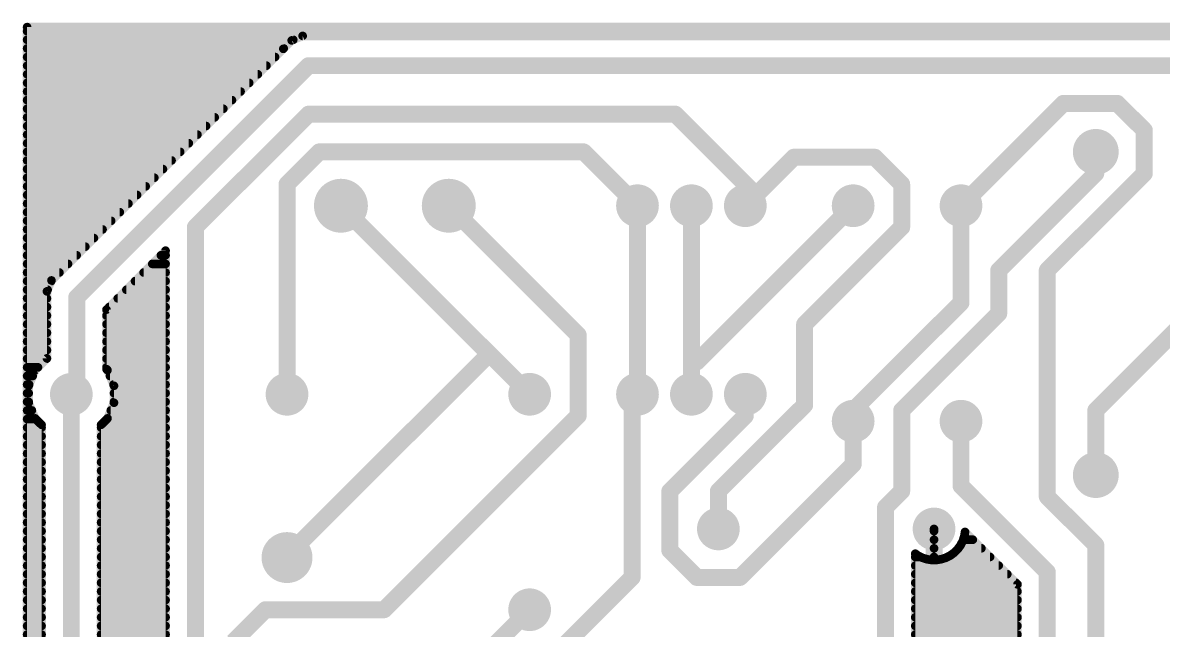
# Model space of a CAD drawing. Extents: x 5.3 to 94.7, y 6.6 to 67.
# Drawn here: x 5.3 to 59.1, y 38.4 to 67 of the extents above; entities that cross this region are included whole.
import ezdxf

# ---------------------------------------------------------------- set-up
doc = ezdxf.new("R2010")
doc.units = 0
doc.layers.add('16', color=175, linetype='CONTINUOUS')
doc.layers.add('17', color=82, linetype='CONTINUOUS')

# ---------------------------------------------------------------- blocks, each defined once
blk = doc.blocks.new('ROUNDP')
at = {"const_width": 0.5}
blk.add_lwpolyline([(0, -0.25, 1), (0, 0.25, 1), (0, -0.25)], format="xyb", dxfattribs=at)

msp = doc.modelspace()

# ---------------------------------------------------------------- linework, layer by layer
at = {"layer": '16'}
for points, const_width in [([(5.5372, 6.8072), (5.5372, 66.8428)], 0.4064), ([(5.5372, 66.8428), (94.4628, 66.8428)], 0.4064), ([(5.5372, 66.6496), (94.4628, 66.6496)], 0.4064), ([(18.5169, 66.4272), (18.0011, 66.2136)], 0.4064), ([(68.6051, 66.4272), (18.5169, 66.4272)], 0.4064), ([(5.5372, 66.2432), (18.0727, 66.2432)], 0.4064), ([(18.0011, 66.2136), (17.6064, 65.8188)], 0.4064), ([(5.5372, 65.8368), (17.6244, 65.8368)], 0.4064), ([(5.5372, 65.4304), (17.218, 65.4304)], 0.4064), ([(17.6064, 65.8188), (6.6844, 54.8968)], 0.4064), ([(5.5372, 65.024), (16.8116, 65.024)], 0.4064), ([(18.796, 65.024), (7.874, 54.102)], 0.8), ([(68.326, 65.024), (18.796, 65.024)], 0.8), ([(5.5372, 64.6176), (16.4052, 64.6176)], 0.4064), ([(5.5372, 64.2112), (15.9988, 64.2112)], 0.4064), ([(5.5372, 63.8048), (15.5924, 63.8048)], 0.4064), ([(5.5372, 63.3984), (15.186, 63.3984)], 0.4064), ([(49.53, 58.42), (54.356, 63.246)], 0.8), ([(54.356, 63.246), (56.896, 63.246)], 0.8), ([(56.896, 63.246), (58.166, 61.976)], 0.8), ([(5.5372, 62.992), (14.7796, 62.992)], 0.4064), ([(18.796, 62.738), (13.462, 57.404)], 0.8), ([(36.068, 62.738), (18.796, 62.738)], 0.8), ([(39.624, 59.182), (36.068, 62.738)], 0.8), ([(5.5372, 62.5856), (14.3732, 62.5856)], 0.4064), ([(5.5372, 62.1792), (13.9668, 62.1792)], 0.4064), ([(58.166, 61.976), (58.166, 59.944)], 0.8), ([(5.5372, 61.7728), (13.5604, 61.7728)], 0.4064), ([(5.5372, 61.3664), (13.154, 61.3664)], 0.4064), ([(19.304, 60.96), (17.78, 59.436)], 0.8), ([(31.75, 60.96), (19.304, 60.96)], 0.8), ([(34.29, 58.42), (31.75, 60.96)], 0.8), ([(55.88, 59.944), (55.88, 60.96)], 0.8), ([(5.5372, 60.96), (12.7476, 60.96)], 0.4064), ([(5.5372, 60.5536), (12.3412, 60.5536)], 0.4064), ([(39.37, 58.42), (41.656, 60.706)], 0.8), ([(41.656, 60.706), (45.466, 60.706)], 0.8), ([(45.466, 60.706), (46.736, 59.436)], 0.8), ([(5.5372, 60.1472), (11.9348, 60.1472)], 0.4064), ([(51.308, 55.372), (55.88, 59.944)], 0.8), ([(58.166, 59.944), (53.594, 55.372)], 0.8), ([(5.5372, 59.7408), (11.5284, 59.7408)], 0.4064), ([(17.78, 59.436), (17.78, 49.53)], 0.8), ([(46.736, 59.436), (46.736, 57.404)], 0.8), ([(5.5372, 59.3344), (11.122, 59.3344)], 0.4064), ([(5.5372, 58.928), (10.7156, 58.928)], 0.4064), ([(39.624, 59.182), (39.37, 58.42)], 0.8), ([(5.5372, 58.5216), (10.3092, 58.5216)], 0.4064), ([(20.32, 58.42), (27.305, 51.435)], 0.8), ([(25.4, 58.42), (31.496, 52.324)], 0.8), ([(34.29, 58.42), (34.29, 49.53)], 0.8), ([(36.83, 58.42), (36.83, 51.054)], 0.8), ([(37.084, 51.054), (44.45, 58.42)], 0.8), ([(49.53, 53.848), (49.53, 58.42)], 0.8), ([(5.5372, 58.1152), (9.9028, 58.1152)], 0.4064), ([(5.5372, 57.7088), (9.4964, 57.7088)], 0.4064), ([(5.5372, 57.3024), (9.09, 57.3024)], 0.4064), ([(13.462, 57.404), (13.462, 25.146)], 0.8), ([(46.736, 57.404), (42.164, 52.832)], 0.8), ([(5.5372, 56.896), (8.6836, 56.896)], 0.4064), ([(5.5372, 56.4896), (8.2772, 56.4896)], 0.4064), ([(9.2772, 53.5208), (12.0588, 56.3024)], 0.4064), ([(12.0588, 56.3024), (12.0588, 24.8669)], 0.4064), ([(5.5372, 56.0832), (7.8708, 56.0832)], 0.4064), ([(5.5372, 55.6768), (7.4644, 55.6768)], 0.4064), ([(11.4332, 55.6768), (12.0588, 55.6768)], 0.4064), ([(11.8396, 56.0832), (12.0588, 56.0832)], 0.4064), ([(5.5372, 55.2704), (7.058, 55.2704)], 0.4064), ([(11.0268, 55.2704), (12.0588, 55.2704)], 0.4064), ([(51.308, 53.34), (51.308, 55.372)], 0.8), ([(53.594, 55.372), (53.594, 44.704)], 0.8), ([(55.88, 48.768), (62.23, 55.118)], 0.8), ([(5.5372, 54.864), (6.6708, 54.864)], 0.4064), ([(6.6844, 54.8968), (6.4708, 54.3811)], 0.4064), ([(10.6204, 54.864), (12.0588, 54.864)], 0.4064), ([(5.5372, 54.4576), (6.5025, 54.4576)], 0.4064), ([(6.4708, 54.3811), (6.4708, 51.2228)], 0.4064), ([(7.874, 54.102), (7.874, 49.784)], 0.8), ([(10.214, 54.4576), (12.0588, 54.4576)], 0.4064), ([(5.5372, 54.0512), (6.4708, 54.0512)], 0.4064), ([(5.5372, 53.6448), (6.4708, 53.6448)], 0.4064), ([(9.2772, 50.7148), (9.2772, 53.5208)], 0.4064), ([(9.4012, 53.6448), (12.0588, 53.6448)], 0.4064), ([(9.8076, 54.0512), (12.0588, 54.0512)], 0.4064), ([(44.196, 48.514), (49.53, 53.848)], 0.8), ([(46.736, 48.768), (51.308, 53.34)], 0.8), ([(5.5372, 53.2384), (6.4708, 53.2384)], 0.4064), ([(9.2772, 53.2384), (12.0588, 53.2384)], 0.4064), ([(42.164, 52.832), (42.164, 49.022)], 0.8), ([(5.5372, 52.832), (6.4708, 52.832)], 0.4064), ([(9.2772, 52.832), (12.0588, 52.832)], 0.4064), ([(31.496, 52.324), (31.496, 48.514)], 0.8), ([(5.5372, 52.4256), (6.4708, 52.4256)], 0.4064), ([(5.5372, 52.0192), (6.4708, 52.0192)], 0.4064), ([(9.2772, 52.4256), (12.0588, 52.4256)], 0.4064), ([(9.2772, 52.0192), (12.0588, 52.0192)], 0.4064), ([(5.5372, 51.6128), (6.4708, 51.6128)], 0.4064), ([(9.2772, 51.6128), (12.0588, 51.6128)], 0.4064), ([(27.305, 51.435), (17.78, 41.91)], 0.8), ([(27.305, 51.435), (29.21, 49.53)], 0.8), ([(5.5372, 51.2064), (6.4544, 51.2064)], 0.4064), ([(6.4708, 51.2228), (5.9163, 50.6683)], 0.4064), ([(9.2772, 51.2064), (12.0588, 51.2064)], 0.4064), ([(36.83, 51.054), (36.83, 49.53)], 0.8), ([(37.084, 51.054), (36.83, 51.054)], 0.8), ([(5.5372, 50.8), (6.048, 50.8)], 0.4064), ([(5.5372, 50.3936), (5.8025, 50.3936)], 0.4064), ([(5.9163, 50.6683), (5.6104, 49.9297)], 0.4064), ([(9.2772, 50.8), (12.0588, 50.8)], 0.4064), ([(9.3237, 50.6683), (9.2772, 50.7148)], 0.4064), ([(9.6296, 49.9297), (9.3237, 50.6683)], 0.4064), ([(9.4375, 50.3936), (12.0588, 50.3936)], 0.4064), ([(5.5372, 49.9872), (5.6342, 49.9872)], 0.4064), ([(5.6104, 49.9297), (5.6104, 49.1303)], 0.4064), ([(7.874, 49.784), (7.62, 49.53)], 0.8), ([(9.6058, 49.9872), (12.0588, 49.9872)], 0.4064), ([(9.6296, 49.1303), (9.6296, 49.9297)], 0.4064), ([(5.5372, 49.5808), (5.6104, 49.5808)], 0.4064), ([(7.62, 49.53), (7.62, 24.13)], 0.8), ([(9.6296, 49.5808), (12.0588, 49.5808)], 0.4064), ([(34.29, 49.53), (34.036, 49.276)], 0.8), ([(34.036, 49.276), (34.036, 40.894)], 0.8), ([(39.37, 48.514), (39.37, 49.53)], 0.8), ([(5.5372, 49.1744), (5.6104, 49.1744)], 0.4064), ([(5.5372, 48.768), (5.7605, 48.768)], 0.4064), ([(5.6104, 49.1303), (5.9163, 48.3917)], 0.4064), ([(9.3237, 48.3917), (9.6296, 49.1303)], 0.4064), ([(9.4795, 48.768), (12.0588, 48.768)], 0.4064), ([(9.6296, 49.1744), (12.0588, 49.1744)], 0.4064), ([(31.496, 48.514), (22.352, 39.37)], 0.8), ([(35.814, 44.958), (39.37, 48.514)], 0.8), ([(42.164, 49.022), (38.1, 44.958)], 0.8), ([(44.196, 48.514), (44.45, 48.26)], 0.8), ([(46.736, 44.958), (46.736, 48.768)], 0.8), ([(55.88, 45.72), (55.88, 48.768)], 0.8), ([(5.5372, 48.3616), (5.9464, 48.3616)], 0.4064), ([(5.9163, 48.3917), (6.2168, 48.0912)], 0.4064), ([(9.0232, 48.0912), (9.3237, 48.3917)], 0.4064), ([(9.2936, 48.3616), (12.0588, 48.3616)], 0.4064), ([(44.45, 48.26), (44.45, 46.228)], 0.8), ([(49.53, 45.212), (49.53, 48.26)], 0.8), ([(5.5372, 47.9552), (6.2168, 47.9552)], 0.4064), ([(6.2168, 48.0912), (6.2168, 25.5688)], 0.4064), ([(9.0232, 25.5688), (9.0232, 48.0912)], 0.4064), ([(9.0232, 47.9552), (12.0588, 47.9552)], 0.4064), ([(5.5372, 47.5488), (6.2168, 47.5488)], 0.4064), ([(5.5372, 47.1424), (6.2168, 47.1424)], 0.4064), ([(9.0232, 47.5488), (12.0588, 47.5488)], 0.4064), ([(9.0232, 47.1424), (12.0588, 47.1424)], 0.4064), ([(5.5372, 46.736), (6.2168, 46.736)], 0.4064), ([(9.0232, 46.736), (12.0588, 46.736)], 0.4064), ([(5.5372, 46.3296), (6.2168, 46.3296)], 0.4064), ([(9.0232, 46.3296), (12.0588, 46.3296)], 0.4064), ([(44.45, 46.228), (39.116, 40.894)], 0.8), ([(5.5372, 45.9232), (6.2168, 45.9232)], 0.4064), ([(5.5372, 45.5168), (6.2168, 45.5168)], 0.4064), ([(9.0232, 45.9232), (12.0588, 45.9232)], 0.4064), ([(9.0232, 45.5168), (12.0588, 45.5168)], 0.4064), ([(5.5372, 45.1104), (6.2168, 45.1104)], 0.4064), ([(9.0232, 45.1104), (12.0588, 45.1104)], 0.4064), ([(35.814, 42.164), (35.814, 44.958)], 0.8), ([(38.1, 44.958), (38.1, 43.18)], 0.8), ([(45.974, 44.196), (46.736, 44.958)], 0.8), ([(53.594, 41.148), (49.53, 45.212)], 0.8), ([(5.5372, 44.704), (6.2168, 44.704)], 0.4064), ([(9.0232, 44.704), (12.0588, 44.704)], 0.4064), ([(45.974, 29.464), (45.974, 44.196)], 0.8), ([(53.594, 44.704), (55.88, 42.418)], 0.8), ([(5.5372, 44.2976), (6.2168, 44.2976)], 0.4064), ([(5.5372, 43.8912), (6.2168, 43.8912)], 0.4064), ([(9.0232, 44.2976), (12.0588, 44.2976)], 0.4064), ([(9.0232, 43.8912), (12.0588, 43.8912)], 0.4064), ([(5.5372, 43.4848), (6.2168, 43.4848)], 0.4064), ([(9.0232, 43.4848), (12.0588, 43.4848)], 0.4064), ([(48.26, 43.18), (48.26, 33.02)], 0.8), ([(5.5372, 43.0784), (6.2168, 43.0784)], 0.4064), ([(9.0232, 43.0784), (12.0588, 43.0784)], 0.4064), ([(48.26, 41.7164), (48.26, 43.18)], 0.4064), ([(48.26, 43.18), (48.26, 43.18)], 0.4064), ([(48.26, 43.18), (48.26, 41.7164)], 0.4064), ([(48.26, 43.0784), (48.26, 43.0784)], 0.4064), ([(49.6164, 42.6182), (49.6876, 42.8373)], 0.4064), ([(49.6876, 42.8373), (49.7194, 43.0382)], 0.4064), ([(49.7194, 43.0382), (52.1908, 40.5668)], 0.4064), ([(5.5372, 42.672), (6.2168, 42.672)], 0.4064), ([(5.5372, 42.2656), (6.2168, 42.2656)], 0.4064), ([(9.0232, 42.672), (12.0588, 42.672)], 0.4064), ([(9.0232, 42.2656), (12.0588, 42.2656)], 0.4064), ([(37.084, 40.894), (35.814, 42.164)], 0.8), ([(48.26, 42.672), (48.26, 42.672)], 0.4064), ([(48.26, 42.2656), (48.26, 42.2656)], 0.4064), ([(49.3764, 42.2265), (49.5118, 42.4129)], 0.4064), ([(49.4048, 42.2656), (50.492, 42.2656)], 0.4064), ([(49.5118, 42.4129), (49.6164, 42.6182)], 0.4064), ([(49.6339, 42.672), (50.0856, 42.672)], 0.4064), ([(55.88, 42.418), (55.88, 27.94)], 0.8), ([(5.5372, 41.8592), (6.2168, 41.8592)], 0.4064), ([(9.0232, 41.8592), (12.0588, 41.8592)], 0.4064), ([(17.78, 41.91), (17.78, 41.83)], 0.8), ([(47.3772, 34.1877), (47.3772, 42.0123)], 0.4064), ([(47.3772, 42.0123), (47.4929, 41.9282)], 0.4064), ([(47.3772, 41.8592), (47.6284, 41.8592)], 0.4064), ([(47.4929, 41.9282), (47.6982, 41.8236)], 0.4064), ([(47.6982, 41.8236), (47.9173, 41.7524)], 0.4064), ([(47.9173, 41.7524), (48.1448, 41.7164)], 0.4064), ([(48.1448, 41.7164), (48.26, 41.7164)], 0.4064), ([(48.26, 41.8592), (48.26, 41.8592)], 0.4064), ([(48.26, 41.7164), (48.3752, 41.7164)], 0.4064), ([(48.3752, 41.7164), (48.6027, 41.7524)], 0.4064), ([(48.6027, 41.7524), (48.8218, 41.8236)], 0.4064), ([(48.8218, 41.8236), (49.0271, 41.9282)], 0.4064), ([(48.8916, 41.8592), (50.8984, 41.8592)], 0.4064), ([(49.0271, 41.9282), (49.2135, 42.0636)], 0.4064), ([(49.2135, 42.0636), (49.3764, 42.2265)], 0.4064), ([(5.5372, 41.4528), (6.2168, 41.4528)], 0.4064), ([(9.0232, 41.4528), (12.0588, 41.4528)], 0.4064), ([(47.3772, 41.4528), (51.3048, 41.4528)], 0.4064), ([(53.594, 21.59), (53.594, 41.148)], 0.8), ([(5.5372, 41.0464), (6.2168, 41.0464)], 0.4064), ([(5.5372, 40.64), (6.2168, 40.64)], 0.4064), ([(9.0232, 41.0464), (12.0588, 41.0464)], 0.4064), ([(9.0232, 40.64), (12.0588, 40.64)], 0.4064), ([(34.036, 40.894), (29.21, 36.068)], 0.8), ([(39.116, 40.894), (37.084, 40.894)], 0.8), ([(47.3772, 41.0464), (51.7112, 41.0464)], 0.4064), ([(47.3772, 40.64), (52.1176, 40.64)], 0.4064), ([(5.5372, 40.2336), (6.2168, 40.2336)], 0.4064), ([(9.0232, 40.2336), (12.0588, 40.2336)], 0.4064), ([(47.3772, 40.2336), (52.1908, 40.2336)], 0.4064), ([(52.1908, 40.5668), (52.1908, 21.6632)], 0.4064), ([(5.5372, 39.8272), (6.2168, 39.8272)], 0.4064), ([(9.0232, 39.8272), (12.0588, 39.8272)], 0.4064), ([(16.764, 39.37), (15.24, 37.846)], 0.8), ([(22.352, 39.37), (16.764, 39.37)], 0.8), ([(19.685, 29.845), (29.21, 39.37)], 0.8), ([(47.3772, 39.8272), (52.1908, 39.8272)], 0.4064), ([(5.5372, 39.4208), (6.2168, 39.4208)], 0.4064), ([(5.5372, 39.0144), (6.2168, 39.0144)], 0.4064), ([(9.0232, 39.4208), (12.0588, 39.4208)], 0.4064), ([(9.0232, 39.0144), (12.0588, 39.0144)], 0.4064), ([(47.3772, 39.4208), (52.1908, 39.4208)], 0.4064), ([(47.3772, 39.0144), (52.1908, 39.0144)], 0.4064), ([(5.5372, 38.608), (6.2168, 38.608)], 0.4064), ([(9.0232, 38.608), (12.0588, 38.608)], 0.4064), ([(47.3772, 38.608), (52.1908, 38.608)], 0.4064), ([(5.5372, 38.2016), (6.2168, 38.2016)], 0.4064), ([(9.0232, 38.2016), (12.0588, 38.2016)], 0.4064), ([(47.3772, 38.2016), (52.1908, 38.2016)], 0.4064)]:
    msp.add_lwpolyline(points, dxfattribs=dict(at, const_width=const_width))
for points, const_width in [([(5.6388, 66.8428, 1), (5.4356, 66.8428)], 0.2032), ([(5.5372, 66.9444, 1), (5.5372, 66.7412)], 0.2032), ([(5.5372, 66.7512, 1), (5.5372, 66.548)], 0.2032), ([(18.5169, 66.5288, 1), (18.5169, 66.3256)], 0.2032), ([(18.5558, 66.3333, 1), (18.478, 66.5211)], 0.2032), ([(5.5372, 66.3448, 1), (5.5372, 66.1416)], 0.2032), ([(17.9623, 66.3074, 1), (18.04, 66.1197)], 0.2032), ([(18.073, 66.1417, 1), (17.9293, 66.2854)], 0.2032), ([(18.0727, 66.1416, 1), (18.0727, 66.3448)], 0.2032), ([(5.5372, 65.9384, 1), (5.5372, 65.7352)], 0.2032), ([(5.5372, 65.532, 1), (5.5372, 65.3288)], 0.2032), ([(17.218, 65.3288, 1), (17.218, 65.532)], 0.2032), ([(17.5346, 65.8907, 1), (17.6783, 65.747)], 0.2032), ([(17.6783, 65.747, 1), (17.5346, 65.8907)], 0.2032), ([(17.6244, 65.7352, 1), (17.6244, 65.9384)], 0.2032), ([(5.5372, 65.1256, 1), (5.5372, 64.9224)], 0.2032), ([(16.8116, 64.9224, 1), (16.8116, 65.1256)], 0.2032), ([(18.796, 65.224, 1), (18.796, 64.824)], 0.4), ([(18.9374, 64.8826, 1), (18.6546, 65.1654)], 0.4), ([(5.5372, 64.7192, 1), (5.5372, 64.516)], 0.2032), ([(16.4052, 64.516, 1), (16.4052, 64.7192)], 0.2032), ([(5.5372, 64.3128, 1), (5.5372, 64.1096)], 0.2032), ([(5.5372, 63.9064, 1), (5.5372, 63.7032)], 0.2032), ([(15.5924, 63.7032, 1), (15.5924, 63.9064)], 0.2032), ([(15.9988, 64.1096, 1), (15.9988, 64.3128)], 0.2032), ([(5.5372, 63.5, 1), (5.5372, 63.2968)], 0.2032), ([(15.186, 63.2968, 1), (15.186, 63.5)], 0.2032), ([(54.356, 63.446, 1), (54.356, 63.046)], 0.4), ([(54.4974, 63.1046, 1), (54.2146, 63.3874)], 0.4), ([(57.0374, 63.3874, 1), (56.7546, 63.1046)], 0.4), ([(56.896, 63.046, 1), (56.896, 63.446)], 0.4), ([(5.5372, 63.0936, 1), (5.5372, 62.8904)], 0.2032), ([(14.7796, 62.8904, 1), (14.7796, 63.0936)], 0.2032), ([(18.796, 62.938, 1), (18.796, 62.538)], 0.4), ([(18.9374, 62.5966, 1), (18.6546, 62.8794)], 0.4), ([(36.2094, 62.8794, 1), (35.9266, 62.5966)], 0.4), ([(36.068, 62.538, 1), (36.068, 62.938)], 0.4), ([(5.5372, 62.6872, 1), (5.5372, 62.484)], 0.2032), ([(5.5372, 62.2808, 1), (5.5372, 62.0776)], 0.2032), ([(13.9668, 62.0776, 1), (13.9668, 62.2808)], 0.2032), ([(14.3732, 62.484, 1), (14.3732, 62.6872)], 0.2032), ([(58.366, 61.976, 1), (57.966, 61.976)], 0.4), ([(58.0246, 61.8346, 1), (58.3074, 62.1174)], 0.4), ([(5.5372, 61.8744, 1), (5.5372, 61.6712)], 0.2032), ([(13.5604, 61.6712, 1), (13.5604, 61.8744)], 0.2032), ([(5.5372, 61.468, 1), (5.5372, 61.2648)], 0.2032), ([(13.154, 61.2648, 1), (13.154, 61.468)], 0.2032), ([(19.304, 61.16, 1), (19.304, 60.76)], 0.4), ([(19.4454, 60.8186, 1), (19.1626, 61.1014)], 0.4), ([(31.8914, 61.1014, 1), (31.6086, 60.8186)], 0.4), ([(31.75, 60.76, 1), (31.75, 61.16)], 0.4), ([(56.08, 60.96, 1), (55.68, 60.96)], 0.4), ([(5.5372, 61.0616, 1), (5.5372, 60.8584)], 0.2032), ([(5.5372, 60.6552, 1), (5.5372, 60.452)], 0.2032), ([(12.3412, 60.452, 1), (12.3412, 60.6552)], 0.2032), ([(12.7476, 60.8584, 1), (12.7476, 61.0616)], 0.2032), ([(41.656, 60.906, 1), (41.656, 60.506)], 0.4), ([(41.7974, 60.5646, 1), (41.5146, 60.8474)], 0.4), ([(45.6074, 60.8474, 1), (45.3246, 60.5646)], 0.4), ([(45.466, 60.506, 1), (45.466, 60.906)], 0.4), ([(5.5372, 60.2488, 1), (5.5372, 60.0456)], 0.2032), ([(11.9348, 60.0456, 1), (11.9348, 60.2488)], 0.2032), ([(56.0214, 59.8026, 1), (55.7386, 60.0854)], 0.4), ([(58.3074, 59.8026, 1), (58.0246, 60.0854)], 0.4), ([(5.5372, 59.8424, 1), (5.5372, 59.6392)], 0.2032), ([(11.5284, 59.6392, 1), (11.5284, 59.8424)], 0.2032), ([(17.98, 59.436, 1), (17.58, 59.436)], 0.4), ([(17.6386, 59.5774, 1), (17.9214, 59.2946)], 0.4), ([(46.936, 59.436, 1), (46.536, 59.436)], 0.4), ([(46.5946, 59.2946, 1), (46.8774, 59.5774)], 0.4), ([(55.68, 59.944, 1), (56.08, 59.944)], 0.4), ([(57.966, 59.944, 1), (58.366, 59.944)], 0.4), ([(5.5372, 59.436, 1), (5.5372, 59.2328)], 0.2032), ([(5.5372, 59.0296, 1), (5.5372, 58.8264)], 0.2032), ([(10.7156, 58.8264, 1), (10.7156, 59.0296)], 0.2032), ([(11.122, 59.2328, 1), (11.122, 59.436)], 0.2032), ([(39.8137, 59.1188, 1), (39.4343, 59.2452)], 0.4), ([(39.4826, 59.0406, 1), (39.7654, 59.3234)], 0.4), ([(5.5372, 58.6232, 1), (5.5372, 58.42)], 0.2032), ([(10.3092, 58.42, 1), (10.3092, 58.6232)], 0.2032), ([(20.4614, 58.5614, 1), (20.1786, 58.2786)], 0.4), ([(25.5414, 58.5614, 1), (25.2586, 58.2786)], 0.4), ([(34.49, 58.42, 1), (34.09, 58.42)], 0.4), ([(34.1486, 58.2786, 1), (34.4314, 58.5614)], 0.4), ([(37.03, 58.42, 1), (36.63, 58.42)], 0.4), ([(39.2286, 58.5614, 1), (39.5114, 58.2786)], 0.4), ([(39.1803, 58.4832, 1), (39.5597, 58.3568)], 0.4), ([(44.5914, 58.2786, 1), (44.3086, 58.5614)], 0.4), ([(49.73, 58.42, 1), (49.33, 58.42)], 0.4), ([(49.3886, 58.5614, 1), (49.6714, 58.2786)], 0.4), ([(5.5372, 58.2168, 1), (5.5372, 58.0136)], 0.2032), ([(9.9028, 58.0136, 1), (9.9028, 58.2168)], 0.2032), ([(5.5372, 57.8104, 1), (5.5372, 57.6072)], 0.2032), ([(5.5372, 57.404, 1), (5.5372, 57.2008)], 0.2032), ([(9.09, 57.2008, 1), (9.09, 57.404)], 0.2032), ([(9.4964, 57.6072, 1), (9.4964, 57.8104)], 0.2032), ([(13.662, 57.404, 1), (13.262, 57.404)], 0.4), ([(13.3206, 57.5454, 1), (13.6034, 57.2626)], 0.4), ([(46.536, 57.404, 1), (46.936, 57.404)], 0.4), ([(46.8774, 57.2626, 1), (46.5946, 57.5454)], 0.4), ([(5.5372, 56.9976, 1), (5.5372, 56.7944)], 0.2032), ([(8.6836, 56.7944, 1), (8.6836, 56.9976)], 0.2032), ([(5.5372, 56.5912, 1), (5.5372, 56.388)], 0.2032), ([(8.2772, 56.388, 1), (8.2772, 56.5912)], 0.2032), ([(12.1604, 56.3024, 1), (11.9572, 56.3024)], 0.2032), ([(12.1306, 56.2305, 1), (11.987, 56.3742)], 0.2032), ([(5.5372, 56.1848, 1), (5.5372, 55.9816)], 0.2032), ([(5.5372, 55.7784, 1), (5.5372, 55.5752)], 0.2032), ([(7.4644, 55.5752, 1), (7.4644, 55.7784)], 0.2032), ([(7.8708, 55.9816, 1), (7.8708, 56.1848)], 0.2032), ([(11.4332, 55.7784, 1), (11.4332, 55.5752)], 0.2032), ([(11.8396, 56.1848, 1), (11.8396, 55.9816)], 0.2032), ([(12.0588, 55.9816, 1), (12.0588, 56.1848)], 0.2032), ([(12.0588, 55.5752, 1), (12.0588, 55.7784)], 0.2032), ([(5.5372, 55.372, 1), (5.5372, 55.1688)], 0.2032), ([(7.058, 55.1688, 1), (7.058, 55.372)], 0.2032), ([(11.0268, 55.372, 1), (11.0268, 55.1688)], 0.2032), ([(12.0588, 55.1688, 1), (12.0588, 55.372)], 0.2032), ([(51.508, 55.372, 1), (51.108, 55.372)], 0.4), ([(51.1666, 55.5134, 1), (51.4494, 55.2306)], 0.4), ([(53.794, 55.372, 1), (53.394, 55.372)], 0.4), ([(53.4526, 55.5134, 1), (53.7354, 55.2306)], 0.4), ([(5.5372, 54.9656, 1), (5.5372, 54.7624)], 0.2032), ([(6.6126, 54.9687, 1), (6.7563, 54.825)], 0.2032), ([(6.7783, 54.858, 1), (6.5906, 54.9357)], 0.2032), ([(6.6708, 54.7624, 1), (6.6708, 54.9656)], 0.2032), ([(10.6204, 54.9656, 1), (10.6204, 54.7624)], 0.2032), ([(12.0588, 54.7624, 1), (12.0588, 54.9656)], 0.2032), ([(5.5372, 54.5592, 1), (5.5372, 54.356)], 0.2032), ([(6.5724, 54.3811, 1), (6.3692, 54.3811)], 0.2032), ([(6.3769, 54.42, 1), (6.5647, 54.3422)], 0.2032), ([(6.5025, 54.356, 1), (6.5025, 54.5592)], 0.2032), ([(8.074, 54.102, 1), (7.674, 54.102)], 0.4), ([(7.7326, 54.2434, 1), (8.0154, 53.9606)], 0.4), ([(10.214, 54.5592, 1), (10.214, 54.356)], 0.2032), ([(12.0588, 54.356, 1), (12.0588, 54.5592)], 0.2032), ([(5.5372, 54.1528, 1), (5.5372, 53.9496)], 0.2032), ([(5.5372, 53.7464, 1), (5.5372, 53.5432)], 0.2032), ([(6.4708, 53.9496, 1), (6.4708, 54.1528)], 0.2032), ([(6.4708, 53.5432, 1), (6.4708, 53.7464)], 0.2032), ([(9.3788, 53.5208, 1), (9.1756, 53.5208)], 0.2032), ([(9.4012, 53.7464, 1), (9.4012, 53.5432)], 0.2032), ([(9.8076, 54.1528, 1), (9.8076, 53.9496)], 0.2032), ([(12.0588, 53.9496, 1), (12.0588, 54.1528)], 0.2032), ([(12.0588, 53.5432, 1), (12.0588, 53.7464)], 0.2032), ([(49.33, 53.848, 1), (49.73, 53.848)], 0.4), ([(49.6714, 53.7066, 1), (49.3886, 53.9894)], 0.4), ([(51.4494, 53.1986, 1), (51.1666, 53.4814)], 0.4), ([(5.5372, 53.34, 1), (5.5372, 53.1368)], 0.2032), ([(6.4708, 53.1368, 1), (6.4708, 53.34)], 0.2032), ([(9.2054, 53.5926, 1), (9.349, 53.4489)], 0.2032), ([(9.2772, 53.34, 1), (9.2772, 53.1368)], 0.2032), ([(12.0588, 53.1368, 1), (12.0588, 53.34)], 0.2032), ([(42.364, 52.832, 1), (41.964, 52.832)], 0.4), ([(51.108, 53.34, 1), (51.508, 53.34)], 0.4), ([(5.5372, 52.9336, 1), (5.5372, 52.7304)], 0.2032), ([(6.4708, 52.7304, 1), (6.4708, 52.9336)], 0.2032), ([(9.2772, 52.9336, 1), (9.2772, 52.7304)], 0.2032), ([(12.0588, 52.7304, 1), (12.0588, 52.9336)], 0.2032), ([(31.696, 52.324, 1), (31.296, 52.324)], 0.4), ([(31.3546, 52.1826, 1), (31.6374, 52.4654)], 0.4), ([(42.0226, 52.9734, 1), (42.3054, 52.6906)], 0.4), ([(5.5372, 52.5272, 1), (5.5372, 52.324)], 0.2032), ([(5.5372, 52.1208, 1), (5.5372, 51.9176)], 0.2032), ([(6.4708, 52.324, 1), (6.4708, 52.5272)], 0.2032), ([(6.4708, 51.9176, 1), (6.4708, 52.1208)], 0.2032), ([(9.2772, 52.5272, 1), (9.2772, 52.324)], 0.2032), ([(9.2772, 52.1208, 1), (9.2772, 51.9176)], 0.2032), ([(12.0588, 52.324, 1), (12.0588, 52.5272)], 0.2032), ([(12.0588, 51.9176, 1), (12.0588, 52.1208)], 0.2032), ([(5.5372, 51.7144, 1), (5.5372, 51.5112)], 0.2032), ([(6.4708, 51.5112, 1), (6.4708, 51.7144)], 0.2032), ([(9.2772, 51.7144, 1), (9.2772, 51.5112)], 0.2032), ([(12.0588, 51.5112, 1), (12.0588, 51.7144)], 0.2032), ([(27.4464, 51.5764, 1), (27.1636, 51.2936)], 0.4), ([(27.4464, 51.2936, 1), (27.1636, 51.5764)], 0.4), ([(27.1636, 51.2936, 1), (27.4464, 51.5764)], 0.4), ([(5.5372, 51.308, 1), (5.5372, 51.1048)], 0.2032), ([(6.3692, 51.2228, 1), (6.5724, 51.2228)], 0.2032), ([(6.5426, 51.151, 1), (6.399, 51.2946)], 0.2032), ([(6.4544, 51.1048, 1), (6.4544, 51.308)], 0.2032), ([(9.2772, 51.308, 1), (9.2772, 51.1048)], 0.2032), ([(12.0588, 51.1048, 1), (12.0588, 51.308)], 0.2032), ([(37.03, 51.054, 1), (36.63, 51.054)], 0.4), ([(36.83, 51.254, 1), (36.83, 50.854)], 0.4), ([(36.63, 51.054, 1), (37.03, 51.054)], 0.4), ([(36.9426, 51.1954, 1), (37.2254, 50.9126)], 0.4), ([(37.084, 50.854, 1), (37.084, 51.254)], 0.4), ([(5.5372, 50.9016, 1), (5.5372, 50.6984)], 0.2032), ([(5.5372, 50.4952, 1), (5.5372, 50.292)], 0.2032), ([(5.8025, 50.292, 1), (5.8025, 50.4952)], 0.2032), ([(5.8445, 50.7402, 1), (5.9882, 50.5965)], 0.2032), ([(6.0102, 50.6295, 1), (5.8225, 50.7072)], 0.2032), ([(6.048, 50.6984, 1), (6.048, 50.9016)], 0.2032), ([(9.2772, 50.9016, 1), (9.2772, 50.6984)], 0.2032), ([(9.1756, 50.7148, 1), (9.3788, 50.7148)], 0.2032), ([(9.349, 50.7866, 1), (9.2054, 50.643)], 0.2032), ([(9.4175, 50.7072, 1), (9.2298, 50.6295)], 0.2032), ([(9.2518, 50.5965, 1), (9.3955, 50.7402)], 0.2032), ([(9.4375, 50.4952, 1), (9.4375, 50.292)], 0.2032), ([(12.0588, 50.6984, 1), (12.0588, 50.9016)], 0.2032), ([(12.0588, 50.292, 1), (12.0588, 50.4952)], 0.2032), ([(5.5372, 50.0888, 1), (5.5372, 49.8856)], 0.2032), ([(5.712, 49.9297, 1), (5.5088, 49.9297)], 0.2032), ([(5.5165, 49.9686, 1), (5.7043, 49.8909)], 0.2032), ([(5.6342, 49.8856, 1), (5.6342, 50.0888)], 0.2032), ([(7.674, 49.784, 1), (8.074, 49.784)], 0.4), ([(8.0154, 49.6426, 1), (7.7326, 49.9254)], 0.4), ([(9.6058, 50.0888, 1), (9.6058, 49.8856)], 0.2032), ([(9.7312, 49.9297, 1), (9.528, 49.9297)], 0.2032), ([(9.5357, 49.8909, 1), (9.7235, 49.9686)], 0.2032), ([(12.0588, 49.8856, 1), (12.0588, 50.0888)], 0.2032), ([(5.5372, 49.6824, 1), (5.5372, 49.4792)], 0.2032), ([(5.6104, 49.4792, 1), (5.6104, 49.6824)], 0.2032), ([(7.82, 49.53, 1), (7.42, 49.53)], 0.4), ([(7.4786, 49.6714, 1), (7.7614, 49.3886)], 0.4), ([(9.6296, 49.6824, 1), (9.6296, 49.4792)], 0.2032), ([(12.0588, 49.4792, 1), (12.0588, 49.6824)], 0.2032), ([(17.58, 49.53, 1), (17.98, 49.53)], 0.4), ([(29.0686, 49.3886, 1), (29.3514, 49.6714)], 0.4), ([(34.236, 49.276, 1), (33.836, 49.276)], 0.4), ([(33.8946, 49.4174, 1), (34.1774, 49.1346)], 0.4), ([(34.09, 49.53, 1), (34.49, 49.53)], 0.4), ([(34.4314, 49.3886, 1), (34.1486, 49.6714)], 0.4), ([(36.63, 49.53, 1), (37.03, 49.53)], 0.4), ([(39.57, 49.53, 1), (39.17, 49.53)], 0.4), ([(5.5372, 49.276, 1), (5.5372, 49.0728)], 0.2032), ([(5.5372, 48.8696, 1), (5.5372, 48.6664)], 0.2032), ([(5.7043, 49.1691, 1), (5.5165, 49.0914)], 0.2032), ([(5.5088, 49.1303, 1), (5.712, 49.1303)], 0.2032), ([(5.6104, 49.0728, 1), (5.6104, 49.276)], 0.2032), ([(5.7605, 48.6664, 1), (5.7605, 48.8696)], 0.2032), ([(9.4795, 48.8696, 1), (9.4795, 48.6664)], 0.2032), ([(9.6296, 49.276, 1), (9.6296, 49.0728)], 0.2032), ([(9.528, 49.1303, 1), (9.7312, 49.1303)], 0.2032), ([(9.7235, 49.0914, 1), (9.5357, 49.1691)], 0.2032), ([(12.0588, 49.0728, 1), (12.0588, 49.276)], 0.2032), ([(12.0588, 48.6664, 1), (12.0588, 48.8696)], 0.2032), ([(31.6374, 48.3726, 1), (31.3546, 48.6554)], 0.4), ([(39.5114, 48.3726, 1), (39.2286, 48.6554)], 0.4), ([(41.964, 49.022, 1), (42.364, 49.022)], 0.4), ([(42.3054, 48.8806, 1), (42.0226, 49.1634)], 0.4), ([(44.3374, 48.6554, 1), (44.0546, 48.3726)], 0.4), ([(46.936, 48.768, 1), (46.536, 48.768)], 0.4), ([(46.5946, 48.9094, 1), (46.8774, 48.6266)], 0.4), ([(56.08, 48.768, 1), (55.68, 48.768)], 0.4), ([(55.7386, 48.9094, 1), (56.0214, 48.6266)], 0.4), ([(5.5372, 48.4632, 1), (5.5372, 48.26)], 0.2032), ([(5.9882, 48.4635, 1), (5.8445, 48.3198)], 0.2032), ([(5.8225, 48.3528, 1), (6.0102, 48.4305)], 0.2032), ([(5.9464, 48.26, 1), (5.9464, 48.4632)], 0.2032), ([(9.2936, 48.4632, 1), (9.2936, 48.26)], 0.2032), ([(9.2298, 48.4305, 1), (9.4175, 48.3528)], 0.2032), ([(9.3955, 48.3198, 1), (9.2518, 48.4635)], 0.2032), ([(12.0588, 48.26, 1), (12.0588, 48.4632)], 0.2032), ([(31.296, 48.514, 1), (31.696, 48.514)], 0.4), ([(39.17, 48.514, 1), (39.57, 48.514)], 0.4), ([(44.0546, 48.6554, 1), (44.3374, 48.3726)], 0.4), ([(44.65, 48.26, 1), (44.25, 48.26)], 0.4), ([(44.3086, 48.1186, 1), (44.5914, 48.4014)], 0.4), ([(49.73, 48.26, 1), (49.33, 48.26)], 0.4), ([(5.5372, 48.0568, 1), (5.5372, 47.8536)], 0.2032), ([(6.3184, 48.0912, 1), (6.1152, 48.0912)], 0.2032), ([(6.145, 48.0194, 1), (6.2886, 48.163)], 0.2032), ([(6.2168, 47.8536, 1), (6.2168, 48.0568)], 0.2032), ([(9.1248, 48.0912, 1), (8.9216, 48.0912)], 0.2032), ([(9.0232, 48.0568, 1), (9.0232, 47.8536)], 0.2032), ([(8.9514, 48.163, 1), (9.095, 48.0194)], 0.2032), ([(12.0588, 47.8536, 1), (12.0588, 48.0568)], 0.2032), ([(5.5372, 47.6504, 1), (5.5372, 47.4472)], 0.2032), ([(5.5372, 47.244, 1), (5.5372, 47.0408)], 0.2032), ([(6.2168, 47.4472, 1), (6.2168, 47.6504)], 0.2032), ([(6.2168, 47.0408, 1), (6.2168, 47.244)], 0.2032), ([(9.0232, 47.6504, 1), (9.0232, 47.4472)], 0.2032), ([(9.0232, 47.244, 1), (9.0232, 47.0408)], 0.2032), ([(12.0588, 47.4472, 1), (12.0588, 47.6504)], 0.2032), ([(12.0588, 47.0408, 1), (12.0588, 47.244)], 0.2032), ([(5.5372, 46.8376, 1), (5.5372, 46.6344)], 0.2032), ([(6.2168, 46.6344, 1), (6.2168, 46.8376)], 0.2032), ([(9.0232, 46.8376, 1), (9.0232, 46.6344)], 0.2032), ([(12.0588, 46.6344, 1), (12.0588, 46.8376)], 0.2032), ([(5.5372, 46.4312, 1), (5.5372, 46.228)], 0.2032), ([(6.2168, 46.228, 1), (6.2168, 46.4312)], 0.2032), ([(9.0232, 46.4312, 1), (9.0232, 46.228)], 0.2032), ([(12.0588, 46.228, 1), (12.0588, 46.4312)], 0.2032), ([(44.25, 46.228, 1), (44.65, 46.228)], 0.4), ([(44.5914, 46.0866, 1), (44.3086, 46.3694)], 0.4), ([(5.5372, 46.0248, 1), (5.5372, 45.8216)], 0.2032), ([(5.5372, 45.6184, 1), (5.5372, 45.4152)], 0.2032), ([(6.2168, 45.8216, 1), (6.2168, 46.0248)], 0.2032), ([(6.2168, 45.4152, 1), (6.2168, 45.6184)], 0.2032), ([(9.0232, 46.0248, 1), (9.0232, 45.8216)], 0.2032), ([(9.0232, 45.6184, 1), (9.0232, 45.4152)], 0.2032), ([(12.0588, 45.8216, 1), (12.0588, 46.0248)], 0.2032), ([(12.0588, 45.4152, 1), (12.0588, 45.6184)], 0.2032), ([(55.68, 45.72, 1), (56.08, 45.72)], 0.4), ([(5.5372, 45.212, 1), (5.5372, 45.0088)], 0.2032), ([(6.2168, 45.0088, 1), (6.2168, 45.212)], 0.2032), ([(9.0232, 45.212, 1), (9.0232, 45.0088)], 0.2032), ([(12.0588, 45.0088, 1), (12.0588, 45.212)], 0.2032), ([(36.014, 44.958, 1), (35.614, 44.958)], 0.4), ([(35.6726, 45.0994, 1), (35.9554, 44.8166)], 0.4), ([(38.3, 44.958, 1), (37.9, 44.958)], 0.4), ([(37.9586, 45.0994, 1), (38.2414, 44.8166)], 0.4), ([(46.536, 44.958, 1), (46.936, 44.958)], 0.4), ([(46.8774, 44.8166, 1), (46.5946, 45.0994)], 0.4), ([(49.6714, 45.3534, 1), (49.3886, 45.0706)], 0.4), ([(49.33, 45.212, 1), (49.73, 45.212)], 0.4), ([(5.5372, 44.8056, 1), (5.5372, 44.6024)], 0.2032), ([(6.2168, 44.6024, 1), (6.2168, 44.8056)], 0.2032), ([(9.0232, 44.8056, 1), (9.0232, 44.6024)], 0.2032), ([(12.0588, 44.6024, 1), (12.0588, 44.8056)], 0.2032), ([(46.174, 44.196, 1), (45.774, 44.196)], 0.4), ([(53.7354, 44.8454, 1), (53.4526, 44.5626)], 0.4), ([(53.394, 44.704, 1), (53.794, 44.704)], 0.4), ([(5.5372, 44.3992, 1), (5.5372, 44.196)], 0.2032), ([(5.5372, 43.9928, 1), (5.5372, 43.7896)], 0.2032), ([(6.2168, 44.196, 1), (6.2168, 44.3992)], 0.2032), ([(6.2168, 43.7896, 1), (6.2168, 43.9928)], 0.2032), ([(9.0232, 44.3992, 1), (9.0232, 44.196)], 0.2032), ([(9.0232, 43.9928, 1), (9.0232, 43.7896)], 0.2032), ([(12.0588, 44.196, 1), (12.0588, 44.3992)], 0.2032), ([(12.0588, 43.7896, 1), (12.0588, 43.9928)], 0.2032), ([(45.8326, 44.3374, 1), (46.1154, 44.0546)], 0.4), ([(5.5372, 43.5864, 1), (5.5372, 43.3832)], 0.2032), ([(6.2168, 43.3832, 1), (6.2168, 43.5864)], 0.2032), ([(9.0232, 43.5864, 1), (9.0232, 43.3832)], 0.2032), ([(12.0588, 43.3832, 1), (12.0588, 43.5864)], 0.2032), ([(48.46, 43.18, 1), (48.06, 43.18)], 0.4), ([(5.5372, 43.18, 1), (5.5372, 42.9768)], 0.2032), ([(6.2168, 42.9768, 1), (6.2168, 43.18)], 0.2032), ([(9.0232, 43.18, 1), (9.0232, 42.9768)], 0.2032), ([(12.0588, 42.9768, 1), (12.0588, 43.18)], 0.2032), ([(37.9, 43.18, 1), (38.3, 43.18)], 0.4), ([(48.3616, 43.18, 1), (48.1584, 43.18)], 0.2032), ([(48.26, 43.2816, 1), (48.26, 43.0784)], 0.2032), ([(48.3616, 43.18, 1), (48.1584, 43.18)], 0.2032), ([(48.26, 43.18, 1), (48.26, 42.9768)], 0.2032), ([(48.26, 43.0784, 1), (48.26, 43.2816)], 0.2032), ([(48.26, 42.9768, 1), (48.26, 43.18)], 0.2032), ([(49.7842, 42.8059, 1), (49.5909, 42.8687)], 0.2032), ([(49.7912, 43.11, 1), (49.6475, 42.9664)], 0.2032), ([(49.8197, 43.0223, 1), (49.619, 43.0541)], 0.2032), ([(5.5372, 42.7736, 1), (5.5372, 42.5704)], 0.2032), ([(5.5372, 42.3672, 1), (5.5372, 42.164)], 0.2032), ([(6.2168, 42.5704, 1), (6.2168, 42.7736)], 0.2032), ([(6.2168, 42.164, 1), (6.2168, 42.3672)], 0.2032), ([(9.0232, 42.7736, 1), (9.0232, 42.5704)], 0.2032), ([(9.0232, 42.3672, 1), (9.0232, 42.164)], 0.2032), ([(12.0588, 42.5704, 1), (12.0588, 42.7736)], 0.2032), ([(12.0588, 42.164, 1), (12.0588, 42.3672)], 0.2032), ([(35.9554, 42.3054, 1), (35.6726, 42.0226)], 0.4), ([(48.26, 42.7736, 1), (48.26, 42.5704)], 0.2032), ([(48.26, 42.3672, 1), (48.26, 42.164)], 0.2032), ([(48.26, 42.5704, 1), (48.26, 42.7736)], 0.2032), ([(48.26, 42.164, 1), (48.26, 42.3672)], 0.2032), ([(49.4048, 42.3672, 1), (49.4048, 42.164)], 0.2032), ([(49.4213, 42.459, 1), (49.6023, 42.3668)], 0.2032), ([(49.594, 42.3532, 1), (49.4296, 42.4726)], 0.2032), ([(49.5197, 42.6496, 1), (49.713, 42.5868)], 0.2032), ([(49.7069, 42.572, 1), (49.5258, 42.6643)], 0.2032), ([(49.6339, 42.7736, 1), (49.6339, 42.5704)], 0.2032), ([(49.5872, 42.8532, 1), (49.7879, 42.8214)], 0.2032), ([(50.0856, 42.5704, 1), (50.0856, 42.7736)], 0.2032), ([(50.492, 42.164, 1), (50.492, 42.3672)], 0.2032), ([(56.08, 42.418, 1), (55.68, 42.418)], 0.4), ([(55.7386, 42.2766, 1), (56.0214, 42.5594)], 0.4), ([(5.5372, 41.9608, 1), (5.5372, 41.7576)], 0.2032), ([(6.2168, 41.7576, 1), (6.2168, 41.9608)], 0.2032), ([(9.0232, 41.9608, 1), (9.0232, 41.7576)], 0.2032), ([(12.0588, 41.7576, 1), (12.0588, 41.9608)], 0.2032), ([(17.98, 41.91, 1), (17.58, 41.91)], 0.4), ([(17.6386, 42.0514, 1), (17.9214, 41.7686)], 0.4), ([(17.58, 41.83, 1), (17.98, 41.83)], 0.4), ([(35.614, 42.164, 1), (36.014, 42.164)], 0.4), ([(47.4788, 42.0123, 1), (47.2756, 42.0123)], 0.2032), ([(47.4369, 42.0945, 1), (47.3175, 41.9301)], 0.2032), ([(47.3772, 41.9608, 1), (47.3772, 41.7576)], 0.2032), ([(47.539, 42.0187, 1), (47.4468, 41.8377)], 0.2032), ([(47.4332, 41.846, 1), (47.5526, 42.0104)], 0.2032), ([(47.7296, 41.9203, 1), (47.6668, 41.727)], 0.2032), ([(47.6284, 41.7576, 1), (47.6284, 41.9608)], 0.2032), ([(47.652, 41.7331, 1), (47.7443, 41.9142)], 0.2032), ([(47.9332, 41.8528, 1), (47.9014, 41.6521)], 0.2032), ([(47.8859, 41.6558, 1), (47.9487, 41.8491)], 0.2032), ([(48.1448, 41.818, 1), (48.1448, 41.6148)], 0.2032), ([(48.1289, 41.6161, 1), (48.1607, 41.8167)], 0.2032), ([(48.26, 41.9608, 1), (48.26, 41.7576)], 0.2032), ([(48.26, 41.818, 1), (48.26, 41.6148)], 0.2032), ([(48.26, 41.7576, 1), (48.26, 41.9608)], 0.2032), ([(48.26, 41.6148, 1), (48.26, 41.818)], 0.2032), ([(48.3593, 41.8167, 1), (48.3911, 41.6161)], 0.2032), ([(48.3752, 41.6148, 1), (48.3752, 41.818)], 0.2032), ([(48.5713, 41.8491, 1), (48.6341, 41.6558)], 0.2032), ([(48.6186, 41.6521, 1), (48.5868, 41.8528)], 0.2032), ([(48.7757, 41.9142, 1), (48.868, 41.7331)], 0.2032), ([(48.8916, 41.9608, 1), (48.8916, 41.7576)], 0.2032), ([(48.8532, 41.727, 1), (48.7904, 41.9203)], 0.2032), ([(48.9674, 42.0104, 1), (49.0868, 41.846)], 0.2032), ([(49.0732, 41.8377, 1), (48.981, 42.0187)], 0.2032), ([(49.1416, 42.1355, 1), (49.2853, 41.9918)], 0.2032), ([(49.2732, 41.9814, 1), (49.1537, 42.1458)], 0.2032), ([(49.2942, 42.2862, 1), (49.4586, 42.1668)], 0.2032), ([(49.4482, 42.1547, 1), (49.3045, 42.2984)], 0.2032), ([(50.8984, 41.7576, 1), (50.8984, 41.9608)], 0.2032), ([(5.5372, 41.5544, 1), (5.5372, 41.3512)], 0.2032), ([(6.2168, 41.3512, 1), (6.2168, 41.5544)], 0.2032), ([(9.0232, 41.5544, 1), (9.0232, 41.3512)], 0.2032), ([(12.0588, 41.3512, 1), (12.0588, 41.5544)], 0.2032), ([(47.3772, 41.5544, 1), (47.3772, 41.3512)], 0.2032), ([(48.1584, 41.7164, 1), (48.3616, 41.7164)], 0.2032), ([(48.1584, 41.7164, 1), (48.3616, 41.7164)], 0.2032), ([(51.3048, 41.3512, 1), (51.3048, 41.5544)], 0.2032), ([(53.794, 41.148, 1), (53.394, 41.148)], 0.4), ([(53.4526, 41.0066, 1), (53.7354, 41.2894)], 0.4), ([(5.5372, 41.148, 1), (5.5372, 40.9448)], 0.2032), ([(5.5372, 40.7416, 1), (5.5372, 40.5384)], 0.2032), ([(6.2168, 40.9448, 1), (6.2168, 41.148)], 0.2032), ([(6.2168, 40.5384, 1), (6.2168, 40.7416)], 0.2032), ([(9.0232, 41.148, 1), (9.0232, 40.9448)], 0.2032), ([(9.0232, 40.7416, 1), (9.0232, 40.5384)], 0.2032), ([(12.0588, 40.9448, 1), (12.0588, 41.148)], 0.2032), ([(12.0588, 40.5384, 1), (12.0588, 40.7416)], 0.2032), ([(33.836, 40.894, 1), (34.236, 40.894)], 0.4), ([(34.1774, 40.7526, 1), (33.8946, 41.0354)], 0.4), ([(37.084, 41.094, 1), (37.084, 40.694)], 0.4), ([(36.9426, 40.7526, 1), (37.2254, 41.0354)], 0.4), ([(38.9746, 41.0354, 1), (39.2574, 40.7526)], 0.4), ([(39.116, 40.694, 1), (39.116, 41.094)], 0.4), ([(47.3772, 41.148, 1), (47.3772, 40.9448)], 0.2032), ([(47.3772, 40.7416, 1), (47.3772, 40.5384)], 0.2032), ([(51.7112, 40.9448, 1), (51.7112, 41.148)], 0.2032), ([(52.1176, 40.5384, 1), (52.1176, 40.7416)], 0.2032), ([(5.5372, 40.3352, 1), (5.5372, 40.132)], 0.2032), ([(6.2168, 40.132, 1), (6.2168, 40.3352)], 0.2032), ([(9.0232, 40.3352, 1), (9.0232, 40.132)], 0.2032), ([(12.0588, 40.132, 1), (12.0588, 40.3352)], 0.2032), ([(47.3772, 40.3352, 1), (47.3772, 40.132)], 0.2032), ([(52.2924, 40.5668, 1), (52.0892, 40.5668)], 0.2032), ([(52.119, 40.4949, 1), (52.2626, 40.6386)], 0.2032), ([(52.1908, 40.132, 1), (52.1908, 40.3352)], 0.2032), ([(5.5372, 39.9288, 1), (5.5372, 39.7256)], 0.2032), ([(6.2168, 39.7256, 1), (6.2168, 39.9288)], 0.2032), ([(9.0232, 39.9288, 1), (9.0232, 39.7256)], 0.2032), ([(12.0588, 39.7256, 1), (12.0588, 39.9288)], 0.2032), ([(16.764, 39.57, 1), (16.764, 39.17)], 0.4), ([(16.9054, 39.2286, 1), (16.6226, 39.5114)], 0.4), ([(22.352, 39.17, 1), (22.352, 39.57)], 0.4), ([(29.3514, 39.2286, 1), (29.0686, 39.5114)], 0.4), ([(47.3772, 39.9288, 1), (47.3772, 39.7256)], 0.2032), ([(52.1908, 39.7256, 1), (52.1908, 39.9288)], 0.2032), ([(5.5372, 39.5224, 1), (5.5372, 39.3192)], 0.2032), ([(5.5372, 39.116, 1), (5.5372, 38.9128)], 0.2032), ([(6.2168, 39.3192, 1), (6.2168, 39.5224)], 0.2032), ([(6.2168, 38.9128, 1), (6.2168, 39.116)], 0.2032), ([(9.0232, 39.5224, 1), (9.0232, 39.3192)], 0.2032), ([(9.0232, 39.116, 1), (9.0232, 38.9128)], 0.2032), ([(12.0588, 39.3192, 1), (12.0588, 39.5224)], 0.2032), ([(12.0588, 38.9128, 1), (12.0588, 39.116)], 0.2032), ([(22.2106, 39.5114, 1), (22.4934, 39.2286)], 0.4), ([(47.3772, 39.5224, 1), (47.3772, 39.3192)], 0.2032), ([(47.3772, 39.116, 1), (47.3772, 38.9128)], 0.2032), ([(52.1908, 39.3192, 1), (52.1908, 39.5224)], 0.2032), ([(52.1908, 38.9128, 1), (52.1908, 39.116)], 0.2032), ([(5.5372, 38.7096, 1), (5.5372, 38.5064)], 0.2032), ([(6.2168, 38.5064, 1), (6.2168, 38.7096)], 0.2032), ([(9.0232, 38.7096, 1), (9.0232, 38.5064)], 0.2032), ([(12.0588, 38.5064, 1), (12.0588, 38.7096)], 0.2032), ([(47.3772, 38.7096, 1), (47.3772, 38.5064)], 0.2032), ([(52.1908, 38.5064, 1), (52.1908, 38.7096)], 0.2032), ([(5.5372, 38.3032, 1), (5.5372, 38.1)], 0.2032), ([(6.2168, 38.1, 1), (6.2168, 38.3032)], 0.2032), ([(9.0232, 38.3032, 1), (9.0232, 38.1)], 0.2032), ([(12.0588, 38.1, 1), (12.0588, 38.3032)], 0.2032), ([(47.3772, 38.3032, 1), (47.3772, 38.1)], 0.2032), ([(52.1908, 38.1, 1), (52.1908, 38.3032)], 0.2032)]:
    msp.add_lwpolyline(points, format="xyb", dxfattribs=dict(at, const_width=const_width))

# ---------------------------------------------------------------- block references
at = {"layer": '17'}
for p, xscale, yscale, rotation in [((55.88, 60.96), 2.159, 2.159, 90), ((34.29, 58.42), 2.0128, 2.0128, 90), ((36.83, 58.42), 2.0128, 2.0128, 90), ((39.37, 58.42), 2.0128, 2.0128, 90), ((44.45, 58.42), 2.0128, 2.0128, 90), ((49.53, 58.42), 2.0128, 2.0128, 90), ((7.62, 49.53), 2.0128, 2.0128, 180), ((17.78, 49.53), 2.0128, 2.0128, 180), ((29.21, 49.53), 2.0128, 2.0128, 90), ((34.29, 49.53), 2.0128, 2.0128, 90), ((36.83, 49.53), 2.0128, 2.0128, 90), ((39.37, 49.53), 2.0128, 2.0128, 90), ((44.45, 48.26), 2.0128, 2.0128, 90), ((49.53, 48.26), 2.0128, 2.0128, 90), ((55.88, 45.72), 2.159, 2.159, 90), ((38.1, 43.18), 2.0128, 2.0128, 180), ((48.26, 43.18), 2.0128, 2.0128, 180), ((17.78, 41.83), 2.4, 2.4, 270), ((29.21, 39.37), 2.0128, 2.0128, 90)]:
    msp.add_blockref('ROUNDP', p, dxfattribs=dict(at, xscale=xscale, yscale=yscale, rotation=rotation))
at = {"layer": '17', "xscale": 2.54, "yscale": 2.54}
for p in [(20.32, 58.42), (25.4, 58.42)]:
    msp.add_blockref('ROUNDP', p, dxfattribs=at)

doc.saveas('drawing.dxf')
